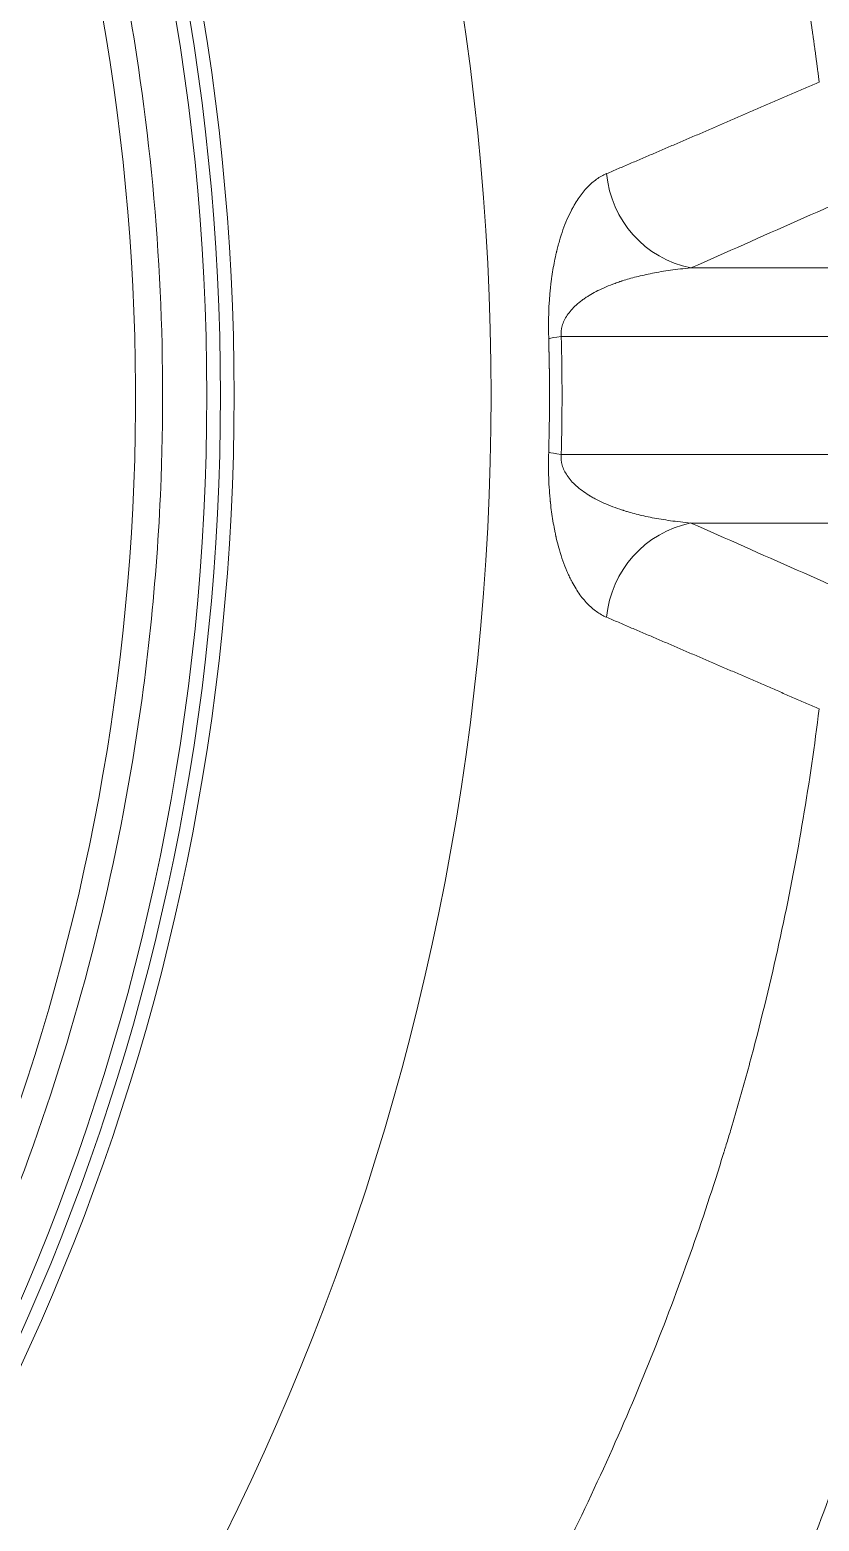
# Model space of a CAD drawing. Header units: millimetres. Extents: x 4664 to 8864, y -38 to 2932.
# Drawn here: x 8276.26 to 8286.06, y 1774.79 to 1793.32 of the extents above; entities that cross this region are included whole.
import ezdxf

# ---------------------------------------------------------------- set-up
doc = ezdxf.new("R2010")
doc.units = ezdxf.units.MM

msp = doc.modelspace()

# ---------------------------------------------------------------- linework, layer by layer
at = {"lineweight": 5}
for p, q in [((8296.532, 1790.359), (8284.465, 1790.359)), ((8282.855, 1789.508), (8296.35, 1789.508)), ((8296.35, 1788.043), (8282.855, 1788.043)), ((8284.465, 1787.191), (8296.532, 1787.191))]:
    msp.add_line(p, q, dxfattribs=at)
for radius in [31.888, 28.697, 28.528, 28.358]:
    msp.add_circle((8250.096, 1788.775), radius, dxfattribs=at)
msp.add_arc((8250.096, 1788.775), 27.471, 209.0561, 10.6295, dxfattribs=at)
at = {"lineweight": 5, "extrusion": (0, 0, -1)}
for centre, major_axis, ratio, start_param, end_param in [((8284.701, 1791.636), (0.527, -1.195), 0.983038, 0.606425, 1.898438), ((8283.986, 1789.508), (1.305, 0.041), 0.053788, 3.316381, 3.666029), ((8256.896, 1788.775), (25.97, 0), 0.952222, 6.253566, 6.312805), ((8283.986, 1788.043), (1.305, -0.041), 0.053788, 2.617157, 2.966804), ((8284.701, 1785.914), (0.527, 1.195), 0.983038, 4.384748, 5.67676)]:
    msp.add_ellipse(centre, major_axis=major_axis, ratio=ratio, start_param=start_param, end_param=end_param, dxfattribs=at)
at = {"lineweight": 5}
for points, knots in [([(8275.339, 1800.441), (8275.122, 1800.912), (8274.632, 1801.9), (8273.501, 1803.872), (8272.145, 1805.792), (8269.855, 1808.457), (8267.236, 1810.825), (8263.274, 1813.397), (8260.045, 1814.83), (8257.234, 1815.672), (8254.374, 1816.335), (8251.445, 1816.632), (8246.748, 1816.513), (8242.69, 1815.76), (8237.758, 1813.829), (8234.711, 1812.038), (8231.459, 1809.524), (8228.962, 1807.03), (8226.544, 1803.702), (8224.848, 1800.609), (8223.121, 1796.22), (8222.255, 1791.585), (8222.276, 1786.886), (8222.661, 1783.972), (8223.449, 1780.542), (8224.465, 1777.779), (8226.089, 1774.653), (8227.366, 1772.679), (8229.549, 1769.917), (8232.067, 1767.448), (8235.892, 1764.731), (8240.617, 1762.39), (8245.784, 1761.124), (8251.663, 1760.839), (8256.335, 1761.494), (8261.362, 1763.222), (8264.491, 1764.887), (8267.85, 1767.267), (8270.453, 1769.657), (8273.012, 1772.89), (8274.53, 1775.406), (8275.546, 1777.52), (8276.654, 1780.258), (8277.553, 1783.682), (8278.021, 1788.364), (8277.775, 1792.48), (8276.629, 1797.676), (8274.751, 1802.001), (8271.789, 1806.363), (8269.374, 1808.927), (8265.748, 1811.921), (8262.18, 1814.012), (8257.205, 1815.782), (8253.737, 1816.425), (8249.637, 1816.661), (8246.113, 1816.416), (8242.11, 1815.491), (8238.802, 1814.269), (8235.148, 1812.365), (8231.844, 1809.912), (8228.564, 1806.559), (8226.184, 1803.203), (8224.108, 1798.997), (8222.886, 1795.068), (8222.14, 1789.868), (8222.327, 1785.532), (8223.015, 1782.402), (8223.219, 1781.635)], [0, 0, 0, 0, 0.006314, 0.013403, 0.02746, 0.034433, 0.055153, 0.06884, 0.089355, 0.096186, 0.103009, 0.123487, 0.130312, 0.157651, 0.171295, 0.19176, 0.198582, 0.219083, 0.232739, 0.246379, 0.260023, 0.287433, 0.301147, 0.314851, 0.3217, 0.342232, 0.349066, 0.362718, 0.36954, 0.389996, 0.403578, 0.423785, 0.450318, 0.463364, 0.489074, 0.501707, 0.520457, 0.526663, 0.545233, 0.557589, 0.569977, 0.576192, 0.58243, 0.601358, 0.614143, 0.633596, 0.646759, 0.673678, 0.68739, 0.708264, 0.715298, 0.743767, 0.758145, 0.779887, 0.787177, 0.809164, 0.823878, 0.838617, 0.853388, 0.875637, 0.890481, 0.912656, 0.927319, 0.949033, 0.963265, 0.990966, 1, 1, 1, 1]), ([(8288.433, 1792.759), (8288.386, 1793.225), (8288.274, 1794.156), (8288.057, 1795.546), (8287.879, 1796.47), (8287.733, 1797.161), (8287.682, 1797.391), (8287.603, 1797.737), (8287.562, 1797.909), (8287.513, 1798.11), (8287.489, 1798.211), (8287.476, 1798.261), (8287.47, 1798.286), (8287.467, 1798.298), (8287.465, 1798.305), (8287.465, 1798.308), (8287.464, 1798.309), (8287.464, 1798.31), (8287.464, 1798.311), (8287.464, 1798.311), (8287.352, 1798.761), (8287.111, 1799.657), (8286.703, 1800.991), (8286.246, 1802.315), (8285.908, 1803.191), (8285.731, 1803.627)], [0, 0, 0, 0, 0.125, 0.25, 0.375, 0.375, 0.4375, 0.4375, 0.46875, 0.484375, 0.492187, 0.496094, 0.498047, 0.499023, 0.499512, 0.499756, 0.499878, 0.499939, 0.499939, 0.5, 0.5, 0.625, 0.75, 0.875, 1, 1, 1, 1]), ([(8282.784, 1803.343), (8282.788, 1803.335), (8282.796, 1803.319), (8282.809, 1803.295), (8282.821, 1803.271), (8282.833, 1803.247), (8282.845, 1803.223), (8282.857, 1803.199), (8282.869, 1803.175), (8282.881, 1803.151), (8282.893, 1803.127), (8282.905, 1803.103), (8282.916, 1803.079), (8282.928, 1803.055), (8282.94, 1803.031), (8282.952, 1803.007), (8282.964, 1802.983), (8282.975, 1802.96), (8282.987, 1802.936), (8282.999, 1802.912), (8283.01, 1802.888), (8283.022, 1802.864), (8283.034, 1802.84), (8283.045, 1802.817), (8283.057, 1802.793), (8283.068, 1802.769), (8283.08, 1802.745), (8283.091, 1802.721), (8283.103, 1802.698), (8283.114, 1802.674), (8283.125, 1802.65), (8283.137, 1802.626), (8283.148, 1802.603), (8283.159, 1802.579), (8283.171, 1802.555), (8283.182, 1802.532), (8283.193, 1802.508), (8283.204, 1802.484), (8283.215, 1802.461), (8283.226, 1802.437), (8283.238, 1802.413), (8283.249, 1802.39), (8283.26, 1802.366), (8283.271, 1802.342), (8283.282, 1802.319), (8283.293, 1802.295), (8283.304, 1802.272), (8283.314, 1802.248), (8283.325, 1802.225), (8283.336, 1802.201), (8283.347, 1802.177), (8283.358, 1802.154), (8283.369, 1802.13), (8283.379, 1802.107), (8283.39, 1802.083), (8283.401, 1802.06), (8283.411, 1802.036), (8283.422, 1802.013), (8283.433, 1801.989), (8283.443, 1801.966), (8283.454, 1801.943), (8283.464, 1801.919), (8283.475, 1801.896), (8283.485, 1801.872), (8283.496, 1801.849), (8283.506, 1801.826), (8283.516, 1801.802), (8283.527, 1801.779), (8283.537, 1801.756), (8283.547, 1801.732), (8283.558, 1801.709), (8283.568, 1801.686), (8283.578, 1801.662), (8283.588, 1801.639), (8283.599, 1801.616), (8283.609, 1801.593), (8283.619, 1801.569), (8283.629, 1801.546), (8283.639, 1801.523), (8283.649, 1801.5), (8283.659, 1801.476), (8283.669, 1801.453), (8283.679, 1801.43), (8283.689, 1801.407), (8283.699, 1801.384), (8283.709, 1801.361), (8283.719, 1801.337), (8283.728, 1801.314), (8283.738, 1801.291), (8283.748, 1801.268), (8283.758, 1801.245), (8283.768, 1801.222), (8283.777, 1801.199), (8283.787, 1801.176), (8283.797, 1801.153), (8283.806, 1801.13), (8283.816, 1801.107), (8283.825, 1801.084), (8283.835, 1801.061), (8283.844, 1801.038), (8283.854, 1801.015), (8283.863, 1800.992), (8283.873, 1800.969), (8283.882, 1800.946), (8283.892, 1800.923), (8283.901, 1800.9), (8283.91, 1800.877), (8283.92, 1800.854), (8283.998, 1800.663), (8284.14, 1800.304), (8284.339, 1799.775), (8284.526, 1799.249), (8284.703, 1798.725), (8284.82, 1798.36), (8284.883, 1798.155), (8284.898, 1798.108), (8284.912, 1798.061), (8284.926, 1798.014), (8284.94, 1797.967), (8284.954, 1797.92), (8284.969, 1797.873), (8284.982, 1797.826), (8284.996, 1797.779), (8285.01, 1797.732), (8285.024, 1797.685), (8285.038, 1797.638), (8285.051, 1797.591), (8285.065, 1797.544), (8285.078, 1797.497), (8285.091, 1797.45), (8285.105, 1797.403), (8285.118, 1797.356), (8285.131, 1797.309), (8285.144, 1797.262), (8285.157, 1797.215), (8285.17, 1797.168), (8285.182, 1797.121), (8285.195, 1797.074), (8285.208, 1797.027), (8285.22, 1796.98), (8285.233, 1796.934), (8285.245, 1796.887), (8285.258, 1796.84), (8285.27, 1796.793), (8285.282, 1796.746), (8285.294, 1796.699), (8285.306, 1796.652), (8285.318, 1796.606), (8285.33, 1796.559), (8285.342, 1796.512), (8285.353, 1796.465), (8285.365, 1796.418), (8285.377, 1796.371), (8285.388, 1796.325), (8285.399, 1796.278), (8285.411, 1796.231), (8285.422, 1796.184), (8285.433, 1796.138), (8285.444, 1796.091), (8285.455, 1796.044), (8285.466, 1795.997), (8285.477, 1795.951), (8285.488, 1795.904), (8285.499, 1795.857), (8285.509, 1795.811), (8285.52, 1795.764), (8285.53, 1795.717), (8285.541, 1795.671), (8285.551, 1795.624), (8285.561, 1795.577), (8285.571, 1795.531), (8285.582, 1795.484), (8285.592, 1795.438), (8285.602, 1795.391), (8285.611, 1795.344), (8285.621, 1795.298), (8285.631, 1795.251), (8285.641, 1795.205), (8285.65, 1795.158), (8285.66, 1795.112), (8285.669, 1795.065), (8285.679, 1795.019), (8285.688, 1794.972), (8285.697, 1794.926), (8285.706, 1794.879), (8285.715, 1794.833), (8285.724, 1794.787), (8285.733, 1794.74), (8285.742, 1794.694), (8285.751, 1794.647), (8285.759, 1794.601), (8285.768, 1794.555), (8285.777, 1794.508), (8285.785, 1794.462), (8285.794, 1794.416), (8285.802, 1794.369), (8285.81, 1794.323), (8285.818, 1794.277), (8285.826, 1794.231), (8285.834, 1794.184), (8285.842, 1794.138), (8285.85, 1794.092), (8285.858, 1794.046), (8285.866, 1794), (8285.874, 1793.954), (8285.881, 1793.907), (8285.889, 1793.861), (8285.896, 1793.815), (8285.904, 1793.769), (8285.911, 1793.723), (8285.918, 1793.677), (8285.925, 1793.631), (8285.932, 1793.585), (8285.939, 1793.539), (8285.946, 1793.493), (8285.953, 1793.447), (8285.96, 1793.401), (8285.967, 1793.355), (8285.973, 1793.309), (8285.98, 1793.263), (8285.987, 1793.217), (8285.993, 1793.172), (8285.999, 1793.126), (8286.006, 1793.08), (8286.012, 1793.034), (8286.018, 1792.988), (8286.024, 1792.943), (8286.03, 1792.897), (8286.036, 1792.851), (8286.042, 1792.805), (8286.048, 1792.76), (8286.054, 1792.714), (8286.058, 1792.683), (8286.059, 1792.668)], [0, 0, 0, 0, 0.002443, 0.004884, 0.007322, 0.009759, 0.012193, 0.014626, 0.017056, 0.019484, 0.02191, 0.024334, 0.026756, 0.029176, 0.031594, 0.03401, 0.036423, 0.038835, 0.041244, 0.043651, 0.046056, 0.048459, 0.05086, 0.053259, 0.055656, 0.058051, 0.060443, 0.062834, 0.065222, 0.067608, 0.069992, 0.072374, 0.074754, 0.077132, 0.079508, 0.081882, 0.084253, 0.086623, 0.08899, 0.091356, 0.093719, 0.09608, 0.098439, 0.100796, 0.103151, 0.105503, 0.107854, 0.110202, 0.112549, 0.114893, 0.117235, 0.119576, 0.121914, 0.12425, 0.126583, 0.128915, 0.131245, 0.133572, 0.135898, 0.138221, 0.140542, 0.142861, 0.145179, 0.147493, 0.149806, 0.152117, 0.154426, 0.156732, 0.159037, 0.161339, 0.163639, 0.165938, 0.168234, 0.170528, 0.172819, 0.175109, 0.177397, 0.179682, 0.181966, 0.184247, 0.186527, 0.188804, 0.191079, 0.193352, 0.195623, 0.197891, 0.200158, 0.202423, 0.204685, 0.206946, 0.209204, 0.21146, 0.213714, 0.215966, 0.218216, 0.220464, 0.22271, 0.224953, 0.227195, 0.229434, 0.231671, 0.233907, 0.23614, 0.238371, 0.2406, 0.242826, 0.245051, 0.247274, 0.249494, 0.300775, 0.351418, 0.401426, 0.4508, 0.499541, 0.503925, 0.508305, 0.512683, 0.517057, 0.521428, 0.525796, 0.530161, 0.534523, 0.538882, 0.543237, 0.54759, 0.551939, 0.556286, 0.560629, 0.564969, 0.569306, 0.573641, 0.577972, 0.582299, 0.586624, 0.590946, 0.595265, 0.59958, 0.603893, 0.608203, 0.612509, 0.616812, 0.621113, 0.62541, 0.629704, 0.633996, 0.638284, 0.642569, 0.646851, 0.65113, 0.655406, 0.659679, 0.663949, 0.668216, 0.67248, 0.676741, 0.680999, 0.685254, 0.689506, 0.693754, 0.698, 0.702243, 0.706483, 0.71072, 0.714954, 0.719184, 0.723412, 0.727637, 0.731859, 0.736078, 0.740294, 0.744507, 0.748717, 0.752924, 0.757128, 0.761329, 0.765527, 0.769722, 0.773914, 0.778103, 0.782289, 0.786472, 0.790653, 0.79483, 0.799004, 0.803176, 0.807344, 0.81151, 0.815673, 0.819832, 0.823989, 0.828143, 0.832294, 0.836442, 0.840587, 0.844729, 0.848868, 0.853005, 0.857138, 0.861269, 0.865396, 0.869521, 0.873643, 0.877762, 0.881878, 0.885991, 0.890101, 0.894209, 0.898313, 0.902415, 0.906514, 0.91061, 0.914703, 0.918793, 0.92288, 0.926965, 0.931046, 0.935125, 0.939201, 0.943274, 0.947344, 0.951412, 0.955476, 0.959538, 0.963597, 0.967653, 0.971706, 0.975757, 0.979804, 0.983849, 0.987891, 0.99193, 0.995966, 1, 1, 1, 1]), ([(8286.059, 1792.668), (8286.034, 1792.657), (8285.982, 1792.634), (8285.904, 1792.601), (8285.827, 1792.567), (8285.749, 1792.533), (8285.672, 1792.5), (8285.595, 1792.467), (8285.518, 1792.433), (8285.441, 1792.4), (8285.364, 1792.367), (8285.288, 1792.334), (8285.211, 1792.301), (8285.135, 1792.268), (8285.059, 1792.235), (8284.983, 1792.202), (8284.907, 1792.169), (8284.831, 1792.136), (8284.756, 1792.104), (8284.68, 1792.071), (8284.605, 1792.039), (8284.53, 1792.006), (8284.455, 1791.974), (8284.38, 1791.942), (8284.305, 1791.91), (8284.231, 1791.878), (8284.156, 1791.846), (8284.082, 1791.814), (8284.008, 1791.782), (8283.934, 1791.75), (8283.86, 1791.719), (8283.786, 1791.687), (8283.712, 1791.655), (8283.639, 1791.624), (8283.566, 1791.593), (8283.492, 1791.561), (8283.444, 1791.54), (8283.419, 1791.53)], [0, 0, 0, 0, 0.029594, 0.059127, 0.088601, 0.118014, 0.147367, 0.17666, 0.205893, 0.235066, 0.264179, 0.293231, 0.322223, 0.351156, 0.380028, 0.40884, 0.437592, 0.466283, 0.494915, 0.523486, 0.551998, 0.580449, 0.60884, 0.637171, 0.665441, 0.693652, 0.721803, 0.749893, 0.777923, 0.805893, 0.833803, 0.861653, 0.889443, 0.917172, 0.944842, 0.972451, 1, 1, 1, 1]), ([(8283.419, 1791.53), (8283.376, 1791.512), (8283.293, 1791.465), (8283.179, 1791.366), (8283.11, 1791.281), (8283.061, 1791.21), (8283.037, 1791.173), (8283.01, 1791.126), (8282.997, 1791.102), (8282.99, 1791.09), (8282.987, 1791.084), (8282.985, 1791.081), (8282.985, 1791.079), (8282.984, 1791.078), (8282.984, 1791.078), (8282.984, 1791.078), (8282.984, 1791.078), (8282.984, 1791.077), (8282.984, 1791.077), (8282.984, 1791.077), (8282.984, 1791.077), (8282.984, 1791.077), (8282.944, 1791.002), (8282.909, 1790.92), (8282.862, 1790.788), (8282.847, 1790.742), (8282.827, 1790.671), (8282.817, 1790.635), (8282.806, 1790.592), (8282.801, 1790.57), (8282.798, 1790.559), (8282.797, 1790.553), (8282.796, 1790.551), (8282.796, 1790.549), (8282.796, 1790.548), (8282.795, 1790.548), (8282.795, 1790.548), (8282.795, 1790.548), (8282.795, 1790.548), (8282.795, 1790.548), (8282.795, 1790.548), (8282.795, 1790.548), (8282.779, 1790.479), (8282.765, 1790.409), (8282.747, 1790.3), (8282.739, 1790.245), (8282.73, 1790.179), (8282.726, 1790.146), (8282.724, 1790.13), (8282.724, 1790.121), (8282.723, 1790.117), (8282.723, 1790.115), (8282.723, 1790.114), (8282.723, 1790.113), (8282.723, 1790.113), (8282.723, 1790.113), (8282.723, 1790.113), (8282.723, 1790.113), (8282.723, 1790.113), (8282.723, 1790.113), (8282.7, 1789.907), (8282.693, 1789.696), (8282.7, 1789.48)], [0, 0, 0, 0, 0.125, 0.25, 0.375, 0.375, 0.4375, 0.46875, 0.484375, 0.492188, 0.496094, 0.498047, 0.499023, 0.499512, 0.499756, 0.499878, 0.499939, 0.499969, 0.499985, 0.499992, 0.499992, 0.5, 0.5, 0.625, 0.625, 0.6875, 0.6875, 0.71875, 0.734375, 0.742188, 0.746094, 0.748047, 0.749023, 0.749512, 0.749756, 0.749878, 0.749939, 0.749969, 0.749985, 0.749992, 0.749992, 0.75, 0.75, 0.8125, 0.8125, 0.84375, 0.859375, 0.867188, 0.871094, 0.873047, 0.874023, 0.874512, 0.874756, 0.874878, 0.874939, 0.874969, 0.874985, 0.874992, 0.874992, 0.875, 0.875, 1, 1, 1, 1]), ([(8282.855, 1789.508), (8282.851, 1789.552), (8282.856, 1789.596), (8282.881, 1789.684), (8282.902, 1789.728), (8282.96, 1789.814), (8282.997, 1789.857), (8283.064, 1789.918), (8283.089, 1789.938), (8283.129, 1789.968), (8283.149, 1789.982), (8283.175, 1789.999), (8283.188, 1790.007), (8283.195, 1790.011), (8283.198, 1790.014), (8283.2, 1790.015), (8283.201, 1790.015), (8283.201, 1790.015), (8283.201, 1790.015), (8283.201, 1790.016), (8283.201, 1790.016), (8283.201, 1790.016), (8283.201, 1790.016), (8283.201, 1790.016), (8283.201, 1790.016), (8283.202, 1790.016), (8283.256, 1790.049), (8283.318, 1790.081), (8283.422, 1790.128), (8283.458, 1790.143), (8283.515, 1790.164), (8283.545, 1790.175), (8283.58, 1790.187), (8283.598, 1790.193), (8283.607, 1790.196), (8283.612, 1790.198), (8283.614, 1790.198), (8283.615, 1790.199), (8283.616, 1790.199), (8283.616, 1790.199), (8283.616, 1790.199), (8283.616, 1790.199), (8283.616, 1790.199), (8283.616, 1790.199), (8283.616, 1790.199), (8283.616, 1790.199), (8283.616, 1790.199), (8283.669, 1790.216), (8283.727, 1790.233), (8283.851, 1790.264), (8283.917, 1790.279), (8284.058, 1790.307), (8284.133, 1790.32), (8284.292, 1790.342), (8284.376, 1790.351), (8284.465, 1790.359)], [0, 0, 0, 0, 0.0625, 0.0625, 0.125, 0.125, 0.1875, 0.1875, 0.21875, 0.21875, 0.234375, 0.242188, 0.246094, 0.248047, 0.249023, 0.249512, 0.249756, 0.249878, 0.249939, 0.249969, 0.249985, 0.249992, 0.249996, 0.249998, 0.249998, 0.25, 0.25, 0.375, 0.375, 0.4375, 0.4375, 0.46875, 0.484375, 0.492188, 0.496094, 0.498047, 0.499023, 0.499512, 0.499756, 0.499878, 0.499939, 0.499969, 0.499985, 0.499992, 0.499996, 0.499996, 0.5, 0.5, 0.625, 0.625, 0.75, 0.75, 0.875, 0.875, 1, 1, 1, 1]), ([(8282.7, 1789.48), (8282.7, 1789.475), (8282.7, 1789.464), (8282.701, 1789.449), (8282.701, 1789.434), (8282.702, 1789.418), (8282.702, 1789.403), (8282.702, 1789.388), (8282.703, 1789.373), (8282.703, 1789.357), (8282.704, 1789.342), (8282.704, 1789.327), (8282.704, 1789.311), (8282.705, 1789.296), (8282.705, 1789.281), (8282.706, 1789.265), (8282.706, 1789.25), (8282.706, 1789.235), (8282.706, 1789.219), (8282.707, 1789.204), (8282.707, 1789.189), (8282.707, 1789.173), (8282.708, 1789.158), (8282.708, 1789.143), (8282.708, 1789.127), (8282.708, 1789.112), (8282.709, 1789.097), (8282.709, 1789.081), (8282.709, 1789.066), (8282.709, 1789.051), (8282.709, 1789.036), (8282.71, 1789.02), (8282.71, 1789.005), (8282.71, 1788.99), (8282.71, 1788.974), (8282.71, 1788.959), (8282.71, 1788.944), (8282.71, 1788.928), (8282.71, 1788.913), (8282.711, 1788.898), (8282.711, 1788.882), (8282.711, 1788.867), (8282.711, 1788.852), (8282.711, 1788.836), (8282.711, 1788.821), (8282.711, 1788.806), (8282.711, 1788.79), (8282.711, 1788.77), (8282.711, 1788.745), (8282.711, 1788.714), (8282.711, 1788.683), (8282.711, 1788.653), (8282.71, 1788.622), (8282.71, 1788.591), (8282.71, 1788.561), (8282.71, 1788.53), (8282.709, 1788.499), (8282.709, 1788.469), (8282.708, 1788.438), (8282.708, 1788.408), (8282.707, 1788.377), (8282.707, 1788.346), (8282.706, 1788.316), (8282.706, 1788.285), (8282.705, 1788.254), (8282.704, 1788.224), (8282.703, 1788.193), (8282.702, 1788.163), (8282.702, 1788.132), (8282.701, 1788.101), (8282.7, 1788.081), (8282.7, 1788.071)], [0, 0, 0, 0, 0.010884, 0.021768, 0.03265, 0.043532, 0.054412, 0.065292, 0.076172, 0.08705, 0.097928, 0.108805, 0.119681, 0.130556, 0.141431, 0.152305, 0.163178, 0.174051, 0.184923, 0.195794, 0.206665, 0.217535, 0.228405, 0.239274, 0.250142, 0.26101, 0.271878, 0.282745, 0.293611, 0.304477, 0.315342, 0.326207, 0.337072, 0.347936, 0.3588, 0.369663, 0.380526, 0.391389, 0.402251, 0.413113, 0.423975, 0.434837, 0.445698, 0.456559, 0.467419, 0.47828, 0.48914, 0.5, 0.52172, 0.543441, 0.565163, 0.586887, 0.608611, 0.630337, 0.652064, 0.673793, 0.695523, 0.717256, 0.73899, 0.760726, 0.782465, 0.804206, 0.825949, 0.847695, 0.869444, 0.891196, 0.91295, 0.934708, 0.956468, 0.978232, 1, 1, 1, 1]), ([(8282.7, 1788.071), (8282.696, 1787.963), (8282.697, 1787.857), (8282.702, 1787.699), (8282.706, 1787.621), (8282.713, 1787.531), (8282.718, 1787.486), (8282.72, 1787.463), (8282.721, 1787.452), (8282.722, 1787.447), (8282.722, 1787.444), (8282.722, 1787.442), (8282.722, 1787.442), (8282.722, 1787.441), (8282.722, 1787.441), (8282.722, 1787.441), (8282.722, 1787.441), (8282.722, 1787.441), (8282.722, 1787.441), (8282.73, 1787.365), (8282.74, 1787.29), (8282.759, 1787.182), (8282.768, 1787.128), (8282.781, 1787.067), (8282.788, 1787.036), (8282.791, 1787.021), (8282.793, 1787.014), (8282.794, 1787.01), (8282.794, 1787.008), (8282.794, 1787.007), (8282.794, 1787.007), (8282.794, 1787.007), (8282.794, 1787.006), (8282.794, 1787.006), (8282.794, 1787.006), (8282.794, 1787.006), (8282.794, 1787.006), (8282.818, 1786.905), (8282.845, 1786.81), (8282.892, 1786.678), (8282.909, 1786.635), (8282.935, 1786.573), (8282.949, 1786.543), (8282.965, 1786.509), (8282.974, 1786.492), (8282.978, 1786.484), (8282.98, 1786.48), (8282.981, 1786.478), (8282.982, 1786.477), (8282.982, 1786.476), (8282.982, 1786.476), (8282.982, 1786.476), (8282.982, 1786.476), (8282.982, 1786.476), (8282.982, 1786.476), (8282.982, 1786.476), (8282.982, 1786.476), (8283.012, 1786.418), (8283.074, 1786.314), (8283.178, 1786.185), (8283.293, 1786.086), (8283.376, 1786.039), (8283.419, 1786.02)], [0, 0, 0, 0, 0.0625, 0.0625, 0.09375, 0.109375, 0.117187, 0.121094, 0.123047, 0.124023, 0.124512, 0.124756, 0.124878, 0.124939, 0.124969, 0.124985, 0.124992, 0.124992, 0.125, 0.125, 0.1875, 0.1875, 0.21875, 0.234375, 0.242187, 0.246094, 0.248047, 0.249023, 0.249512, 0.249756, 0.249878, 0.249939, 0.249969, 0.249985, 0.249992, 0.249992, 0.25, 0.25, 0.375, 0.375, 0.4375, 0.4375, 0.46875, 0.484375, 0.492187, 0.496094, 0.498047, 0.499023, 0.499512, 0.499756, 0.499878, 0.499939, 0.499969, 0.499985, 0.499992, 0.499992, 0.5, 0.5, 0.625, 0.75, 0.875, 1, 1, 1, 1]), ([(8284.465, 1787.191), (8284.376, 1787.199), (8284.292, 1787.209), (8284.133, 1787.231), (8284.057, 1787.243), (8283.916, 1787.271), (8283.849, 1787.286), (8283.756, 1787.31), (8283.727, 1787.318), (8283.683, 1787.331), (8283.662, 1787.337), (8283.638, 1787.344), (8283.626, 1787.348), (8283.621, 1787.35), (8283.618, 1787.351), (8283.616, 1787.351), (8283.615, 1787.352), (8283.615, 1787.352), (8283.615, 1787.352), (8283.615, 1787.352), (8283.615, 1787.352), (8283.615, 1787.352), (8283.615, 1787.352), (8283.615, 1787.352), (8283.615, 1787.352), (8283.615, 1787.352), (8283.531, 1787.379), (8283.455, 1787.408), (8283.351, 1787.454), (8283.318, 1787.47), (8283.272, 1787.494), (8283.249, 1787.507), (8283.224, 1787.521), (8283.212, 1787.528), (8283.206, 1787.532), (8283.203, 1787.534), (8283.201, 1787.535), (8283.201, 1787.535), (8283.2, 1787.536), (8283.2, 1787.536), (8283.2, 1787.536), (8283.2, 1787.536), (8283.2, 1787.536), (8283.2, 1787.536), (8283.2, 1787.536), (8283.2, 1787.536), (8283.2, 1787.536), (8283.2, 1787.536), (8283.139, 1787.573), (8283.086, 1787.613), (8282.996, 1787.694), (8282.959, 1787.737), (8282.902, 1787.823), (8282.881, 1787.866), (8282.856, 1787.954), (8282.851, 1787.999), (8282.855, 1788.043)], [0, 0, 0, 0, 0.125, 0.125, 0.25, 0.25, 0.375, 0.375, 0.4375, 0.4375, 0.46875, 0.484375, 0.492187, 0.496094, 0.498047, 0.499023, 0.499512, 0.499756, 0.499878, 0.499939, 0.499969, 0.499985, 0.499992, 0.499996, 0.499996, 0.5, 0.5, 0.625, 0.625, 0.6875, 0.6875, 0.71875, 0.734375, 0.742187, 0.746094, 0.748047, 0.749023, 0.749512, 0.749756, 0.749878, 0.749939, 0.749969, 0.749985, 0.749992, 0.749996, 0.749998, 0.749998, 0.75, 0.75, 0.8125, 0.8125, 0.875, 0.875, 0.9375, 0.9375, 1, 1, 1, 1]), ([(8283.419, 1786.02), (8283.444, 1786.01), (8283.492, 1785.989), (8283.566, 1785.958), (8283.639, 1785.926), (8283.712, 1785.895), (8283.786, 1785.863), (8283.86, 1785.832), (8283.934, 1785.8), (8284.008, 1785.768), (8284.082, 1785.737), (8284.156, 1785.705), (8284.231, 1785.673), (8284.305, 1785.641), (8284.38, 1785.608), (8284.455, 1785.576), (8284.53, 1785.544), (8284.605, 1785.512), (8284.68, 1785.479), (8284.756, 1785.447), (8284.831, 1785.414), (8284.907, 1785.381), (8284.983, 1785.349), (8285.059, 1785.316), (8285.135, 1785.283), (8285.211, 1785.25), (8285.288, 1785.217), (8285.364, 1785.184), (8285.441, 1785.15), (8285.518, 1785.117), (8285.595, 1785.084), (8285.672, 1785.05), (8285.749, 1785.017), (8285.827, 1784.983), (8285.904, 1784.95), (8285.982, 1784.916), (8286.034, 1784.893), (8286.059, 1784.882)], [0, 0, 0, 0, 0.027549, 0.055158, 0.082828, 0.110557, 0.138347, 0.166197, 0.194107, 0.222077, 0.250107, 0.278197, 0.306348, 0.334559, 0.362829, 0.39116, 0.419551, 0.448002, 0.476514, 0.505085, 0.533717, 0.562408, 0.59116, 0.619972, 0.648844, 0.677777, 0.706769, 0.735821, 0.764934, 0.794107, 0.82334, 0.852633, 0.881986, 0.911399, 0.940873, 0.970406, 1, 1, 1, 1]), ([(8286.059, 1784.882), (8286.004, 1784.43), (8285.937, 1783.976), (8285.784, 1783.062), (8285.696, 1782.603), (8285.499, 1781.681), (8285.39, 1781.219), (8285.209, 1780.523), (8285.146, 1780.291), (8285.046, 1779.942), (8284.996, 1779.768), (8284.935, 1779.565), (8284.904, 1779.463), (8284.888, 1779.412), (8284.88, 1779.387), (8284.876, 1779.374), (8284.874, 1779.367), (8284.873, 1779.364), (8284.873, 1779.363), (8284.873, 1779.362), (8284.873, 1779.362), (8284.872, 1779.361), (8284.872, 1779.361), (8284.872, 1779.361), (8284.872, 1779.361), (8284.745, 1778.949), (8284.607, 1778.531), (8284.308, 1777.687), (8284.147, 1777.26), (8283.8, 1776.399), (8283.615, 1775.965), (8283.219, 1775.09), (8283.009, 1774.65), (8282.784, 1774.208)], [0, 0, 0, 0, 0.125, 0.125, 0.25, 0.25, 0.375, 0.375, 0.4375, 0.4375, 0.46875, 0.484375, 0.492187, 0.496094, 0.498047, 0.499023, 0.499512, 0.499756, 0.499878, 0.499939, 0.499969, 0.499985, 0.499992, 0.499992, 0.5, 0.5, 0.625, 0.625, 0.75, 0.75, 0.875, 0.875, 1, 1, 1, 1]), ([(8285.731, 1773.923), (8285.908, 1774.359), (8286.246, 1775.236), (8286.704, 1776.561), (8286.976, 1777.451), (8287.168, 1778.121), (8287.23, 1778.345), (8287.321, 1778.681), (8287.365, 1778.85), (8287.415, 1779.046), (8287.44, 1779.145), (8287.452, 1779.194), (8287.459, 1779.219), (8287.462, 1779.231), (8287.463, 1779.237), (8287.464, 1779.24), (8287.464, 1779.242), (8287.465, 1779.242), (8287.465, 1779.243), (8287.465, 1779.243), (8287.579, 1779.702), (8287.791, 1780.622), (8288.058, 1782.006), (8288.275, 1783.396), (8288.386, 1784.325), (8288.433, 1784.791)], [0, 0, 0, 0, 0.125, 0.25, 0.375, 0.375, 0.4375, 0.4375, 0.46875, 0.484375, 0.492187, 0.496094, 0.498047, 0.499023, 0.499512, 0.499756, 0.499878, 0.499939, 0.499939, 0.5, 0.5, 0.625, 0.75, 0.875, 1, 1, 1, 1])]:
    msp.add_open_spline(points, degree=3, knots=knots, dxfattribs=at)
for points in [[(8284.465, 1790.359), (8285.348, 1790.748), (8286.226, 1791.139), (8287.102, 1791.53)], [(8287.102, 1786.021), (8286.226, 1786.412), (8285.348, 1786.802), (8284.465, 1787.191)]]:
    msp.add_open_spline(points, degree=3, dxfattribs=at)

doc.saveas('drawing.dxf')
